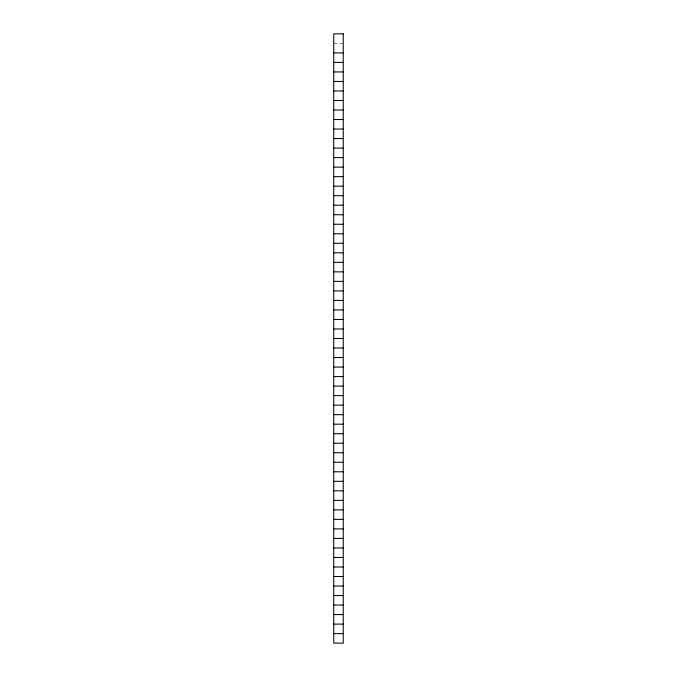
<?xml version="1.0" encoding="UTF-8"?>
<svg xmlns="http://www.w3.org/2000/svg" width="677" height="677" viewBox="0 0 677 677"><rect width="100%" height="100%" fill="white"/><g stroke="black" fill="none" stroke-linecap="round" stroke-linejoin="round"><path stroke-width="0.51" stroke-dasharray="3.38 2.54" d="M333.736 43.37L342.308 43.37"/><path stroke-width="1.02" d="M333.744 52.891L343.256 52.891M333.744 62.411L343.256 62.411M333.744 71.931L343.256 71.931M333.744 81.452L343.256 81.452M333.744 90.972L343.256 90.972M333.744 100.492L343.256 100.492M333.744 110.012L343.256 110.012M333.744 119.533L343.256 119.533M333.744 129.053L343.256 129.053M333.744 138.573L343.256 138.573M333.744 148.094L343.256 148.094M333.744 157.614L343.256 157.614M333.744 167.134L343.256 167.134M333.744 176.655L343.256 176.655M333.744 186.175L343.256 186.175M333.744 195.695L343.256 195.695M333.744 205.216L343.256 205.216M333.744 214.736L343.256 214.736M333.744 224.256L343.256 224.256M333.744 233.777L343.256 233.777M333.744 243.297L343.256 243.297M333.744 252.817L343.256 252.817M333.744 262.337L343.256 262.337M333.744 271.858L343.256 271.858M333.744 281.378L343.256 281.378M333.744 290.898L343.256 290.898M333.744 300.419L343.256 300.419M333.744 309.939L343.256 309.939M333.744 319.459L343.256 319.459M333.744 328.98L343.256 328.98M333.744 338.5L343.256 338.5M333.744 348.02L343.256 348.02M333.744 357.541L343.256 357.541M333.744 367.061L343.256 367.061M333.744 376.581L343.256 376.581M333.744 386.102L343.256 386.102M333.744 395.622L343.256 395.622M333.744 405.142L343.256 405.142M333.744 414.662L343.256 414.662M333.744 424.183L343.256 424.183M333.744 433.703L343.256 433.703M333.744 443.223L343.256 443.223M333.744 452.744L343.256 452.744M333.744 462.264L343.256 462.264M333.744 471.784L343.256 471.784M333.744 481.305L343.256 481.305M333.744 490.825L343.256 490.825M333.744 500.345L343.256 500.345M333.744 509.866L343.256 509.866M333.744 519.386L343.256 519.386M333.744 528.906L343.256 528.906M333.744 538.427L343.256 538.427M333.744 547.947L343.256 547.947M333.744 557.467L343.256 557.467M333.744 566.987L343.256 566.987M333.744 576.508L343.256 576.508M333.744 586.028L343.256 586.028M333.744 595.548L343.256 595.548M333.744 605.069L343.256 605.069M333.744 614.589L343.256 614.589M333.744 624.109L343.256 624.109M333.744 633.63L343.256 633.63M343.264 33.85L333.736 33.85L333.744 643.15L343.256 643.15L343.264 33.85"/></g></svg>
